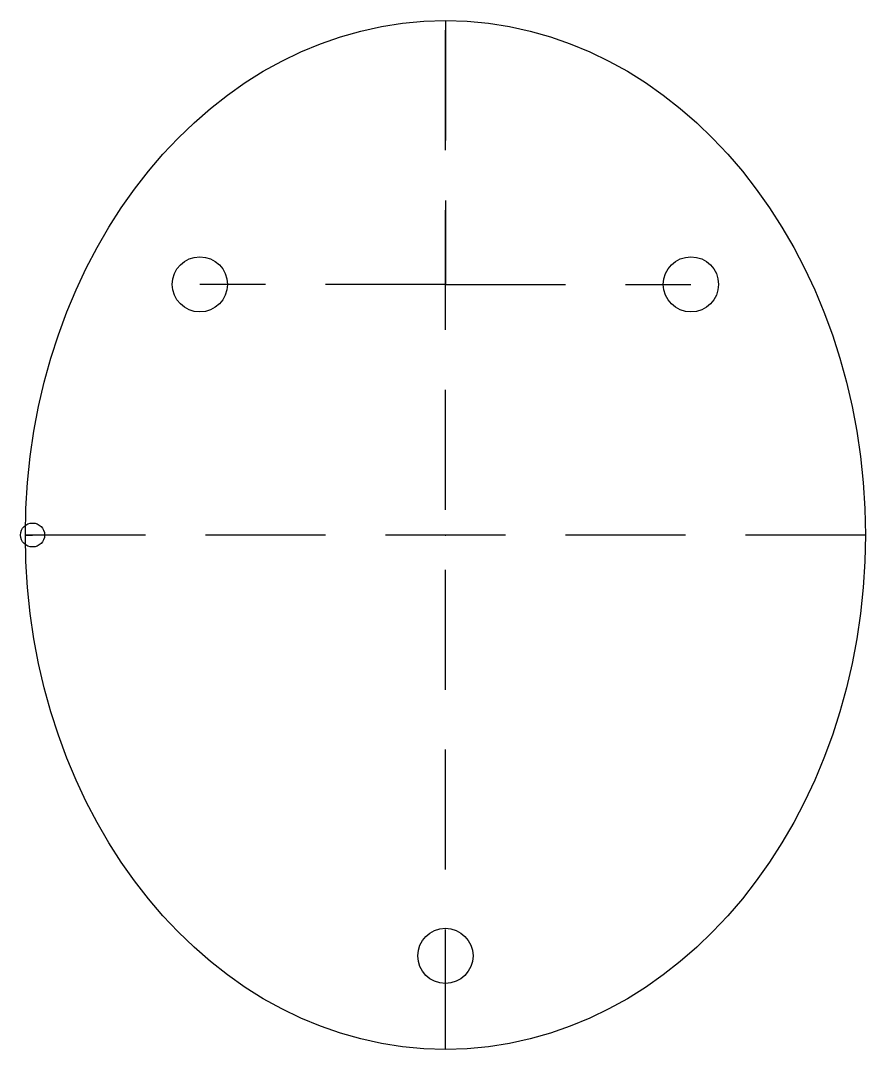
# Model space of a CAD drawing. Header units: inches. Extents: x -1.77 to 1.75, y -2.14 to 2.14.
import ezdxf

# ---------------------------------------------------------------- set-up
doc = ezdxf.new("R2010")
doc.units = ezdxf.units.IN
doc.linetypes.add('DASHED', pattern=[0.75, 0.5, -0.25])
doc.layers.get('0').update_dxf_attribs({"linetype": 'CONTINUOUS'})

msp = doc.modelspace()

# ---------------------------------------------------------------- linework, layer by layer
at = {"linetype": 'DASHED'}
for p, q in [((0, -2.145), (0, 2.145)), ((0, 2.145), (0, 1.045)), ((0, 1.045), (-1.023, 1.045)), ((0, 1.045), (1.023, 1.045)), ((1.75, 0), (-1.75, 0)), ((-1.75, 0), (-1.72, 0)), ((0, -2.145), (0, -1.755))]:
    msp.add_line(p, q, dxfattribs=at)
for centre, radius in [((-1.023, 1.045), 0.115), ((1.023, 1.045), 0.115), ((-1.72, 0), 0.05), ((0, -1.755), 0.115)]:
    msp.add_circle(centre, radius)
msp.add_ellipse((0, 0), major_axis=(0, 2.145), ratio=0.815851)
msp.add_point((0, 0))

doc.saveas('drawing.dxf')
